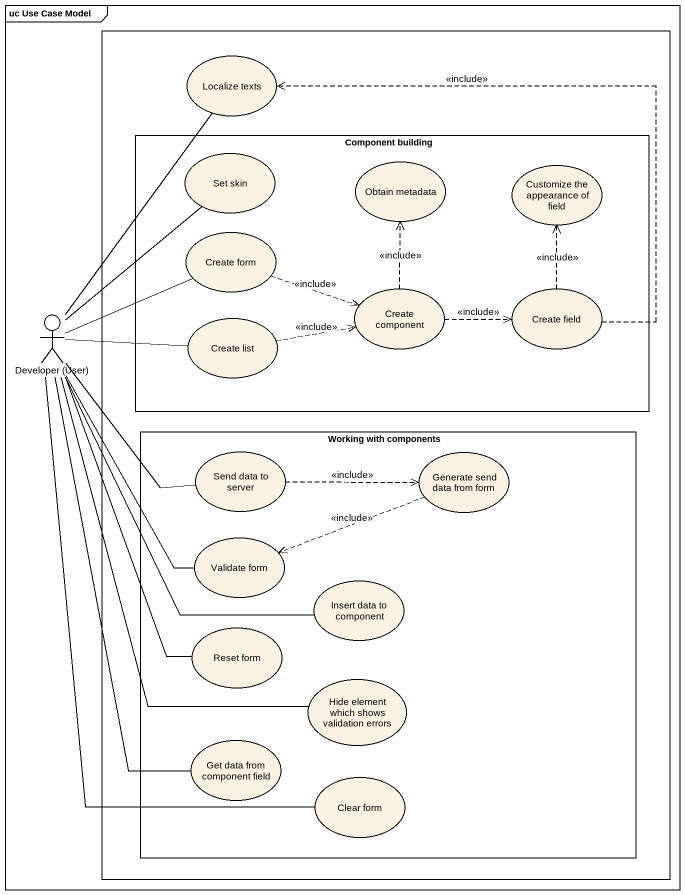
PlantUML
@startuml
mainframe uc Use Case Model
rectangle " " as rectangle1 {
  usecase "Localize texts" as Localize_texts
  rectangle "Component building" as Component_building {
    usecase "Set skin" as Set_skin
    usecase "Obtain metadata" as Obtain_metadata
    usecase "Customize the appearance of field" as Customize_the_appearance_of
    usecase "Create form" as Create_form
    usecase "Create component" as Create_component
    usecase "Create field" as Create_field
    usecase "Create list" as Create_list
  }
  rectangle "Working with components" as Working_with_components {
    usecase "Send data to server" as Send_data_to_server
    usecase "Generate send data from form" as Generate_send_data_from_form
    usecase "Validate form" as Validate_form
    usecase "Insert data to component" as Insert_data_to_component
    usecase "Reset form" as Reset_form
    usecase "Hide element which shows validation errors" as Hide_element_which_shows
    usecase "Get data from component field" as Get_data_from_component
    usecase "Clear form" as Clear_form
  }
}
actor "Developer (User)" as Developer_User
Create_form .right.> Create_component : <<include>>
Create_component .up.> Obtain_metadata : <<include>>
Create_component .right.> Create_field : <<include>>
Create_field .up.> Localize_texts : <<include>>
Create_field .up.> Customize_the_appearance_of : <<include>>
Developer_User -up- Localize_texts
Developer_User -up- Set_skin
Developer_User -right- Create_form
Developer_User -right- Create_list
Developer_User -- Send_data_to_server
Developer_User -- Validate_form
Developer_User -- Insert_data_to_component
Developer_User -- Reset_form
Developer_User -- Hide_element_which_shows
Developer_User -- Get_data_from_component
Developer_User -- Clear_form
Create_list .right.> Create_component : <<include>>
Send_data_to_server .right.> Generate_send_data_from_form : <<include>>
Generate_send_data_from_form .left.> Validate_form : <<include>>
@enduml
